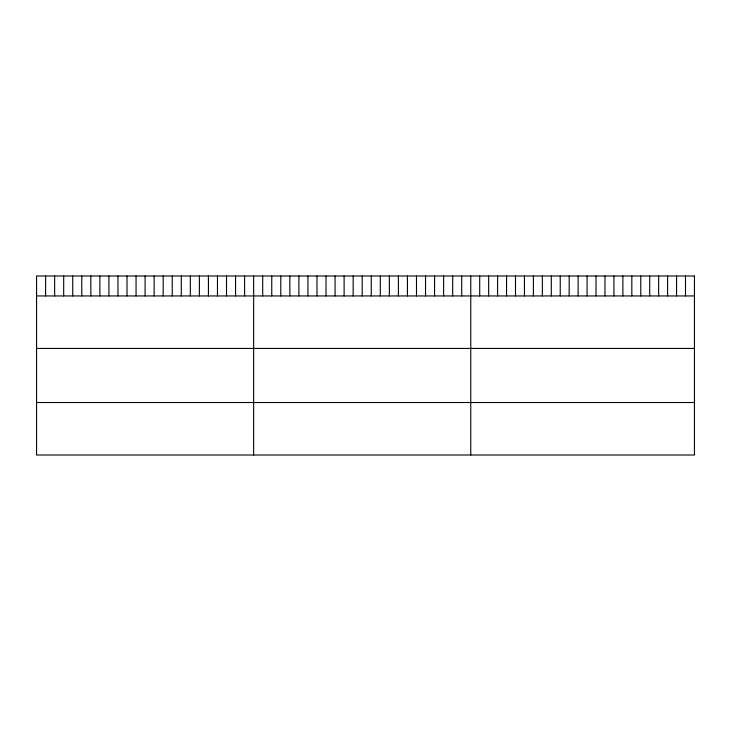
<?xml version="1.0" encoding="UTF-8"?>
<svg xmlns="http://www.w3.org/2000/svg" width="731" height="731" viewBox="0 0 731 731"><rect width="100%" height="100%" fill="white"/><g stroke="black" fill="none" stroke-linecap="round" stroke-linejoin="round"><path stroke-width="1.1" d="M36.55 295.945L694.45 295.945M36.55 348.431L694.45 348.431M36.55 402.516L694.45 402.516M685.504 275.998L685.504 295.945M676.559 275.998L676.559 295.945M667.604 275.998L667.604 295.945M658.658 275.998L658.658 295.945M649.713 275.998L649.713 295.945M640.767 275.998L640.767 295.945M631.822 275.998L631.822 295.945M622.867 275.998L622.867 295.945M613.921 275.998L613.921 295.945M604.976 275.998L604.976 295.945M596.03 275.998L596.03 295.945M587.084 275.998L587.084 295.945M578.13 275.998L578.13 295.945M569.184 275.998L569.184 295.945M560.238 275.998L560.238 295.945M551.293 275.998L551.293 295.945M542.347 275.998L542.347 295.945M533.392 275.998L533.392 295.945M524.447 275.998L524.447 295.945M515.501 275.998L515.501 295.945M506.556 275.998L506.556 295.945M497.61 275.998L497.61 295.945M488.655 275.998L488.655 295.945M479.71 275.998L479.71 295.945M470.764 275.998L470.764 455.002M461.718 275.998L461.718 295.945M452.672 275.998L452.672 295.945M443.626 275.998L443.626 295.945M434.579 275.998L434.579 295.945M425.533 275.998L425.533 295.945M416.487 275.998L416.487 295.945M407.441 275.998L407.441 295.945M398.395 275.998L398.395 295.945M389.349 275.998L389.349 295.945M380.303 275.998L380.303 295.945M371.257 275.998L371.257 295.945M362.21 275.998L362.21 295.945M353.164 275.998L353.164 295.945M344.118 275.998L344.118 295.945M335.072 275.998L335.072 295.945M326.026 275.998L326.026 295.945M316.98 275.998L316.98 295.945M307.934 275.998L307.934 295.945M298.888 275.998L298.888 295.945M289.841 275.998L289.841 295.945M280.795 275.998L280.795 295.945M271.749 275.998L271.749 295.945M262.703 275.998L262.703 295.945M253.657 275.998L253.657 455.002M244.611 275.998L244.611 295.945M235.565 275.998L235.565 295.945M226.519 275.998L226.519 295.945M217.472 275.998L217.472 295.945M208.426 275.998L208.426 295.945M199.38 275.998L199.38 295.945M190.334 275.998L190.334 295.945M181.288 275.998L181.288 295.945M172.242 275.998L172.242 295.945M163.196 275.998L163.196 295.945M154.15 275.998L154.15 295.945M145.103 275.998L145.103 295.945M136.057 275.998L136.057 295.945M127.011 275.998L127.011 295.945M117.965 275.998L117.965 295.945M108.919 275.998L108.919 295.945M99.873 275.998L99.873 295.945M90.827 275.998L90.827 295.945M81.781 275.998L81.781 295.945M72.734 275.998L72.734 295.945M63.688 275.998L63.688 295.945M54.642 275.998L54.642 295.945M45.596 275.998L45.596 295.945M694.45 275.998L36.55 275.998L36.55 455.002L694.45 455.002L694.45 275.998"/></g></svg>
